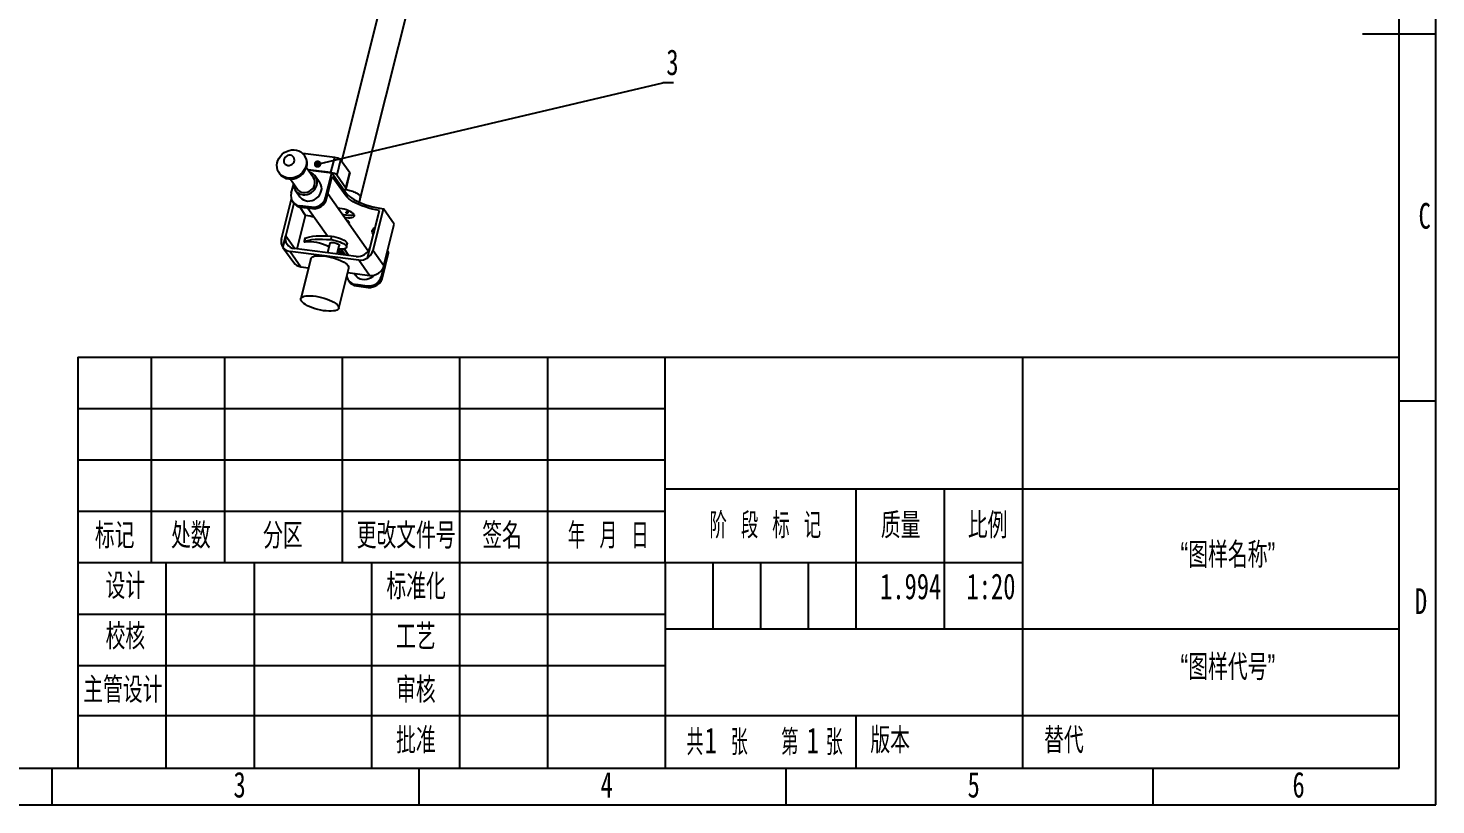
# Model space of a CAD drawing. Header units: millimetres. Extents: x 0 to 297, y 0 to 210.
# Drawn here: x 105.2 to 297, y 0 to 105.8 of the extents above; entities that cross this region are included whole.
import ezdxf

# ---------------------------------------------------------------- set-up
doc = ezdxf.new("R2010")
doc.units = ezdxf.units.MM
doc.layers.add('图框', color=7, linetype='Continuous')
doc.styles.add('SLDTEXTSTYLE0', font='TXT', dxfattribs={"width": 0.7, "bigfont": 'bigfont'})
doc.styles.add('SLDTEXTSTYLE1', font='TXT', dxfattribs={"width": 0.6, "bigfont": 'bigfont'})
doc.styles.add('SLDTEXTSTYLE2', font='TXT', dxfattribs={"width": 0.614286, "bigfont": 'bigfont'})
doc.styles.add('SLDTEXTSTYLE3', font='TXT', dxfattribs={"width": 0.62, "bigfont": 'bigfont'})
doc.styles.add('SLDTEXTSTYLE5', font='TXT', dxfattribs={"width": 0.7})
doc.dimstyles.new('SLDDIMSTYLE0', dxfattribs={"dimtxt": 0.18, "dimasz": 1.016, "dimexe": 0, "dimexo": 0.0625, "dimgap": 0, "dimtad": 0, "dimtih": 1, "dimtoh": 1, "dimdec": 0, "dimrnd": 1e-09, "dimzin": 0, "dimdsep": 46, "dimtxsty": 'Standard', "dimblk1": 'DOT', "dimblk2": 'DOT', "dimsah": 1, "dimcen": 0.09, "dimadec": 0, "dimazin": 0, "dimtfac": 1.016, "dimtdec": 0, "dimtofl": 0, "dimtmove": 0, "dimatfit": 3, "dimldrblk": 'DOT', "dimfxl": 1, "dimfrac": 2, "dimtolj": 1, "dimtzin": 0, "dimarcsym": 0})

# ---------------------------------------------------------------- blocks, each defined once
blk = doc.blocks.new('SW_NOTE_0_2')
at = {"layer": '图框', "color": 0}
blk.add_line((1.46, 0), (0, 0), dxfattribs=at)
at = {"layer": '图框', "color": 0, "insert": (0.49, 4.56), "char_height": 3.5, "attachment_point": 1, "style": 'SLDTEXTSTYLE5'}
blk.add_mtext('3', dxfattribs=at)
blk = doc.blocks.new('_Dot')
at = {"color": 0, "linetype": 'ByBlock', "lineweight": -2}
blk.add_line((-0.5, 0), (-1, 0), dxfattribs=at)
at = {"color": 0, "linetype": 'ByBlock', "const_width": 0.5}
blk.add_lwpolyline([(-0.25, 0, 1), (0.25, 0, 1)], format="xyb", close=True, dxfattribs=at)

msp = doc.modelspace()

# ---------------------------------------------------------------- linework, layer by layer
at = {"color": 7, "linetype": 'Continuous', "lineweight": 25}
for p, q in [((155.74, 118.96), (147.9, 87.72)), ((150.51, 82.73), (159.38, 118.04)), ((146.99, 88.2), (142.64, 88.75)), ((142.92, 88.39), (142.84, 88.52)), ((144.1, 85.43), (143.13, 86.8)), ((146.47, 86.14), (143.32, 86.53)), ((143.32, 86.53), (146.61, 86.12)), ((146.47, 86.14), (146.99, 88.2)), ((147.79, 87.87), (147.27, 85.8)), ((149.04, 86.1), (147.79, 87.87)), ((139.43, 86.11), (139.52, 85.98)), ((140.95, 85.26), (141.92, 83.89)), ((141.08, 83.34), (141.41, 84.62)), ((144.97, 84.77), (144.37, 85.63)), ((145.76, 82.75), (146.61, 86.12)), ((145.89, 82.56), (146.66, 85.62)), ((146.61, 86.12), (148.62, 83.28)), ((146.66, 85.62), (148.54, 82.97)), ((148.52, 84.04), (147.27, 85.8)), ((148.52, 84.04), (149.04, 86.1)), ((148.55, 83.95), (149.07, 86.02)), ((139.74, 77.12), (141.1, 82.55)), ((141.65, 83.7), (142.25, 82.85)), ((145.76, 82.75), (145.89, 82.56)), ((151.56, 75.46), (146.06, 83.24)), ((148.54, 82.97), (148.62, 83.28)), ((141.43, 81.98), (139.93, 76)), ((141.28, 82.18), (141.42, 81.99)), ((143.03, 80.32), (142.23, 81.46)), ((143.82, 81.42), (142.26, 81.62)), ((142.26, 81.62), (142.39, 81.43)), ((142.39, 81.43), (143.95, 81.23)), ((143.35, 81.31), (146.03, 77.51)), ((143.95, 81.23), (143.82, 81.42)), ((151.46, 74.55), (153.08, 80.97)), ((152.21, 75.55), (153.63, 81.21)), ((155.1, 79.13), (153.63, 81.21)), ((141.88, 75.75), (143.03, 80.32)), ((148.79, 79.59), (148.63, 79.61)), ((148.76, 79.43), (148.79, 79.59)), ((149.02, 79.27), (148.79, 79.59)), ((148.98, 79.12), (149.02, 79.27)), ((153.68, 73.47), (155.1, 79.13)), ((139.93, 75.99), (140.32, 77.52)), ((140.32, 77.52), (141.54, 75.79)), ((142.94, 77.2), (142.82, 76.75)), ((142.95, 77.21), (142.83, 76.75)), ((146.56, 77.46), (146.45, 77.01)), ((152.32, 78.04), (152.25, 77.74)), ((152.25, 77.74), (152.26, 77.72)), ((152.32, 78.04), (152.34, 78.02)), ((139.9, 76), (139.91, 75.99)), ((139.93, 75.99), (139.91, 75.99)), ((139.93, 75.99), (139.93, 76)), ((139.93, 75.96), (141.41, 73.88)), ((150.26, 74.22), (140.91, 75.39)), ((140.91, 75.39), (142.38, 73.31)), ((149.91, 74.73), (141.49, 75.79)), ((146.33, 76.53), (146, 75.23)), ((146.21, 76.05), (146.07, 76.11)), ((147.34, 75.06), (147.62, 76.2)), ((147.45, 75.52), (148.06, 75.45)), ((147.45, 75.51), (147.81, 75)), ((148.1, 74.96), (147.73, 75.49)), ((148.06, 75.45), (147.87, 75.7)), ((148.06, 75.45), (148.12, 75.72)), ((148.44, 74.92), (148.06, 75.45)), ((148.26, 75.74), (148.88, 74.86)), ((148.59, 75.96), (148.71, 76.42)), ((152.21, 75.55), (153.68, 73.47)), ((153.35, 72.02), (154.12, 75.08)), ((153.49, 71.84), (154.33, 75.2)), ((154.12, 75.08), (154.09, 75.09)), ((154.1, 75.12), (154.12, 75.08)), ((154.17, 75.43), (154.33, 75.2)), ((143.74, 74.41), (142.37, 68.97)), ((142.38, 73.31), (143.43, 73.18)), ((147.54, 67.67), (148.91, 73.11)), ((151.74, 72.13), (150.26, 74.22)), ((151.46, 74.55), (151.47, 74.54)), ((151.49, 74.53), (151.47, 74.54)), ((151.49, 74.53), (151.49, 74.54)), ((148.76, 72.51), (151.74, 72.13)), ((148.87, 71.45), (149.01, 71.27)), ((149.65, 72.4), (149.85, 72.12)), ((152.94, 72.45), (152.95, 72.44)), ((152.97, 72.44), (152.97, 72.45)), ((153.35, 72.02), (153.49, 71.84)), ((151.41, 70.69), (149.85, 70.89)), ((149.85, 70.89), (149.98, 70.7)), ((149.98, 70.7), (151.54, 70.5)), ((151.54, 70.5), (151.41, 70.69))]:
    msp.add_line(p, q, dxfattribs=at)
at = {"color": 7, "linetype": 'Continuous', "lineweight": 25, "flags": 128}
for points in [[(140.65, 85.4), (140.33, 85.47), (140.03, 85.59), (139.76, 85.76), (139.54, 85.98), (139.35, 86.23), (139.22, 86.52), (139.15, 86.83), (139.13, 87.15), (139.17, 87.48), (139.26, 87.8), (139.41, 88.11), (139.61, 88.39), (139.85, 88.65), (140.13, 88.86), (140.44, 89.04), (140.77, 89.16), (141.11, 89.23), (141.45, 89.24), (141.78, 89.2), (142.09, 89.1), (142.38, 88.96), (142.62, 88.76), (142.83, 88.53), (142.99, 88.25), (143.09, 87.96), (143.14, 87.64), (143.13, 87.31), (143.06, 86.99), (142.94, 86.67), (142.76, 86.37), (142.54, 86.1), (142.28, 85.87), (141.99, 85.67), (141.67, 85.52), (141.33, 85.43), (140.99, 85.39), (140.65, 85.4)], [(140.6, 87.13), (140.81, 87.13), (141.01, 87.19), (141.19, 87.3), (141.34, 87.45), (141.45, 87.63), (141.5, 87.83), (141.49, 88.02), (141.42, 88.2), (141.3, 88.35), (141.14, 88.45), (140.95, 88.51), (140.75, 88.5), (140.54, 88.45), (140.36, 88.34), (140.21, 88.19), (140.11, 88), (140.06, 87.81), (140.07, 87.61), (140.13, 87.43), (140.25, 87.29), (140.41, 87.18), (140.6, 87.13)], [(140.74, 85.28), (141.08, 85.26), (141.42, 85.3), (141.75, 85.4), (142.07, 85.55), (142.37, 85.74), (142.63, 85.98), (142.85, 86.25), (143.03, 86.55), (143.15, 86.86), (143.22, 87.19), (143.23, 87.51), (143.18, 87.83), (143.08, 88.13), (142.92, 88.39)], [(142.63, 83.13), (142.93, 83.12), (143.23, 83.17), (143.53, 83.27), (143.81, 83.42), (144.06, 83.62), (144.27, 83.85), (144.43, 84.11), (144.55, 84.39), (144.61, 84.69), (144.61, 84.98), (144.55, 85.26), (144.44, 85.52), (144.28, 85.75), (144.07, 85.93), (143.82, 86.08), (143.59, 86.16)], [(142.7, 83.44), (142.98, 83.43), (143.26, 83.49), (143.52, 83.59), (143.76, 83.75), (143.97, 83.95), (144.13, 84.18), (144.24, 84.44), (144.29, 84.71), (144.28, 84.97), (144.22, 85.22), (144.1, 85.43)], [(149.04, 86.1), (149.07, 86.06), (149.07, 86.02)], [(142.25, 82.85), (142.3, 82.78), (142.5, 82.59), (142.74, 82.43), (143.01, 82.33), (143.3, 82.27), (143.61, 82.28), (143.91, 82.34), (144.2, 82.45), (144.48, 82.61), (144.72, 82.82), (144.92, 83.06), (145.07, 83.33), (145.17, 83.62)], [(148.21, 83.85), (148.3, 83.85), (148.4, 83.86), (148.47, 83.88), (148.52, 83.91), (148.54, 83.95), (148.55, 83.99), (148.52, 84.04)], [(153.08, 80.97), (152.59, 81.07), (152.1, 81.18), (151.62, 81.31), (151.14, 81.46), (150.69, 81.63), (150.26, 81.8), (149.86, 81.99), (149.5, 82.18), (149.19, 82.38), (148.92, 82.58), (148.7, 82.78), (148.54, 82.97)], [(148.62, 83.28), (148.78, 83.09), (149, 82.89), (149.26, 82.69), (149.58, 82.49), (149.94, 82.3), (150.34, 82.11), (150.76, 81.93), (151.22, 81.77), (151.69, 81.62), (152.17, 81.49), (152.66, 81.37), (153.15, 81.28), (153.63, 81.21)], [(149.61, 80.45), (149.5, 80.58), (149.33, 80.7), (149.12, 80.82), (148.87, 80.94), (148.59, 81.05), (148.29, 81.14), (147.99, 81.22), (147.68, 81.27), (147.44, 81.3)], [(149.64, 80.41), (149.63, 80.41), (149.49, 80.35), (149.3, 80.31), (149.06, 80.29), (148.79, 80.3), (148.5, 80.33), (148.2, 80.39), (148.06, 80.42)], [(149.64, 80.41), (149.63, 80.41), (149.49, 80.35), (149.3, 80.31), (149.06, 80.29), (148.79, 80.3), (148.5, 80.33), (148.2, 80.39), (148.06, 80.42)], [(148.32, 80.04), (148.57, 80.01), (148.86, 79.99), (149.11, 79.99), (149.32, 80.02), (149.49, 80.07), (149.61, 80.14), (149.67, 80.23), (149.67, 80.34), (149.61, 80.45)], [(152.25, 77.74), (152.14, 77.92), (152.09, 78.1), (152.1, 78.26), (152.17, 78.41), (152.3, 78.54), (152.49, 78.66), (152.5, 78.66)], [(142.83, 76.75), (142.82, 76.75), (142.82, 76.74), (142.83, 76.73), (142.85, 76.71), (142.88, 76.7), (142.91, 76.7), (142.94, 76.69), (142.96, 76.69)], [(142.83, 76.75), (143.14, 76.86), (143.5, 76.95), (143.9, 77.02), (144.34, 77.06), (144.82, 77.08), (145.34, 77.08), (145.88, 77.05), (146.45, 77.01)], [(142.94, 77.2), (142.94, 77.21), (142.95, 77.21)], [(142.95, 77.21), (143.25, 77.32), (143.61, 77.41), (144.01, 77.48), (144.46, 77.52), (144.94, 77.54), (145.45, 77.54), (145.99, 77.51), (146.56, 77.46)], [(146.45, 77.01), (146.75, 76.96), (147.06, 76.9), (147.37, 76.81), (147.67, 76.71), (147.94, 76.59), (148.17, 76.47), (148.36, 76.34), (148.5, 76.22), (148.58, 76.1), (148.6, 75.98), (148.56, 75.89), (148.46, 75.81), (148.3, 75.75), (148.1, 75.71), (147.85, 75.7), (147.57, 75.72), (147.5, 75.72)], [(146.56, 77.46), (146.87, 77.42), (147.18, 77.36), (147.49, 77.27), (147.79, 77.17), (148.05, 77.05), (148.29, 76.93), (148.48, 76.8), (148.61, 76.68), (148.69, 76.55), (148.71, 76.44), (148.71, 76.42)], [(143.74, 74.41), (143.77, 74.48), (143.86, 74.59), (144.01, 74.68), (144.21, 74.75), (144.46, 74.79), (144.75, 74.82), (145.07, 74.82), (145.42, 74.79), (145.8, 74.75), (146.18, 74.68), (146.57, 74.59), (146.95, 74.48), (147.32, 74.36), (147.67, 74.22), (147.98, 74.07), (148.26, 73.92), (148.5, 73.76), (148.68, 73.6), (148.82, 73.45)], [(146.33, 76.53), (146.33, 76.53), (146.38, 76.59), (146.49, 76.62), (146.63, 76.63), (146.81, 76.62), (147, 76.58), (147.19, 76.52), (147.36, 76.46), (147.5, 76.38), (147.59, 76.3)], [(147.59, 76.3), (147.63, 76.23), (147.62, 76.2)], [(152.39, 72.18), (152.19, 71.98), (151.94, 71.8), (151.65, 71.66), (151.35, 71.57), (151.05, 71.54), (150.75, 71.57), (150.47, 71.64), (150.21, 71.77), (149.99, 71.95), (149.85, 72.12)], [(147.45, 68), (147.53, 67.86), (147.55, 67.72), (147.51, 67.6), (147.42, 67.49), (147.27, 67.4), (147.07, 67.33), (146.82, 67.29), (146.53, 67.26), (146.21, 67.26), (145.85, 67.29), (145.48, 67.33), (145.1, 67.4), (144.71, 67.49), (144.33, 67.6), (143.96, 67.72), (143.61, 67.86), (143.3, 68.01), (143.02, 68.16), (142.78, 68.32), (142.6, 68.48), (142.46, 68.63), (142.38, 68.78), (142.36, 68.91), (142.4, 69.04), (142.49, 69.14), (142.64, 69.23), (142.84, 69.3), (143.09, 69.35), (143.38, 69.37), (143.7, 69.37), (144.06, 69.35), (144.43, 69.3), (144.81, 69.23), (145.2, 69.14), (145.58, 69.03), (145.95, 68.91), (146.3, 68.77), (146.61, 68.63), (146.89, 68.47), (147.13, 68.31), (147.32, 68.16), (147.45, 68)]]:
    msp.add_lwpolyline(points, dxfattribs=at)
at = {"color": 7, "linetype": 'Continuous', "lineweight": 25}
for centre, radius, start, end in [((146.9, 86.86), 1.35, 48.7974, 86.365), ((140.93, 87.01), 1.74, 215.9677, 263.7126), ((142.76, 84.49), 1.36, 174.4383, 264.2584), ((143.83, 83.98), 1.39, 344.7198, 34.7266), ((146.43, 84.85), 1.27, 48.4181, 81.7663), ((142.4, 82.97), 1.37, 164.4092, 264.0533), ((142.82, 84.55), 1.11, 215.8766, 263.8037), ((144.01, 83.22), 1.81, 263.9457, 344.9729), ((144.14, 83.03), 1.81, 263.9457, 344.9729), ((142.54, 82.81), 1.39, 215.9528, 263.7275), ((140.9, 67.77), 12.73, 74.831, 80.3518), ((141.63, 77.15), 1.37, 164.4092, 264.0533), ((152.9, 78.5), 0.733, 187.2953, 218.5745), ((140.68, 85.4), 9.43, 265.306, 265.4358), ((141.06, 76.78), 1.39, 214.2759, 263.7591), ((143.37, 70.29), 6.42, 65.0921, 93.638), ((150.1, 76.54), 1.82, 264.0349, 338.9591), ((142.54, 74.7), 1.39, 215.9432, 263.7371), ((148.52, 73.19), 0.397, 349.3307, 41.3047), ((150.46, 75.98), 1.77, 263.5917, 305.4942), ((153.45, 86.31), 11.93, 260.4044, 260.5154), ((149.99, 72.24), 1.36, 188.1645, 264.1797), ((150.14, 72.08), 1.39, 215.9528, 263.7275), ((151.6, 72.5), 1.81, 263.9457, 344.9729), ((151.73, 72.31), 1.81, 263.9457, 344.9729), ((151.94, 73.9), 1.77, 263.5917, 305.4942), ((151.81, 72.28), 1.75, 304.9427, 352.1563), ((152.2, 63.04), 9.43, 85.306, 85.4358)]:
    msp.add_arc(centre, radius, start, end, dxfattribs=at)
for points, knots in [([(148.39, 83.87), (148.44, 83.86), (148.61, 83.84), (148.9, 83.76), (149.25, 83.66), (149.58, 83.54), (149.88, 83.4), (150.13, 83.26), (150.33, 83.11), (150.46, 82.97), (150.52, 82.84), (150.51, 82.77), (150.51, 82.74)], [0, 0, 0, 0, 0.046753, 0.154881, 0.263008, 0.371135, 0.479262, 0.587389, 0.695516, 0.803643, 0.91177, 1, 1, 1, 1]), ([(150.39, 82.09), (150.39, 82.13), (150.41, 82.33), (150.47, 82.55), (150.51, 82.73)], [0, 0, 0, 0, 0.18355, 1, 1, 1, 1]), ([(148.79, 80.69), (148.79, 80.71), (148.79, 80.73), (148.78, 80.77), (148.76, 80.8), (148.73, 80.82), (148.69, 80.82), (148.65, 80.82), (148.61, 80.8), (148.58, 80.77), (148.56, 80.74), (148.55, 80.7), (148.56, 80.66), (148.58, 80.62), (148.61, 80.6), (148.64, 80.59), (148.69, 80.59), (148.72, 80.61), (148.76, 80.63), (148.78, 80.66), (148.79, 80.68), (148.79, 80.69)], [0, 0, 0, 0, 0.053586, 0.107168, 0.160845, 0.214584, 0.26822, 0.32175, 0.375334, 0.42905, 0.482769, 0.536357, 0.589885, 0.643516, 0.697254, 0.750936, 0.804486, 0.858034, 0.911713, 0.965452, 1, 1, 1, 1]), ([(139.74, 77.12), (139.71, 76.95), (139.66, 76.6), (139.77, 76.22), (139.88, 76.04), (139.9, 76)], [0, 0, 0, 0, 0.434023, 0.868122, 1, 1, 1, 1]), ([(151.49, 74.54), (151.63, 74.66), (151.92, 74.89), (152.13, 75.27), (152.19, 75.49), (152.21, 75.55)], [0, 0, 0, 0, 0.430312, 0.860387, 1, 1, 1, 1]), ([(153.68, 73.47), (153.62, 73.3), (153.5, 72.96), (153.21, 72.63), (153.02, 72.48), (152.97, 72.44)], [0, 0, 0, 0, 0.434023, 0.868122, 1, 1, 1, 1])]:
    msp.add_open_spline(points, degree=3, knots=knots, dxfattribs=at)
at = {"layer": '图框'}
for p, q in [((297, 0), (297, 210)), ((112, 54), (192, 54)), ((297, 55), (292, 55)), ((112, 47), (192, 47)), ((198.5, 33), (198.5, 24)), ((205, 33), (205, 24)), ((211.5, 33), (211.5, 24)), ((108.5, 0), (108.5, 5)), ((208.5, 0), (208.5, 5)), ((258.5, 0), (258.5, 5)), ((0, 0), (297, 0))]:
    msp.add_line(p, q, dxfattribs=at)
at = {"layer": '图框', "linetype": 'Continuous', "lineweight": 25}
msp.add_line((292, 5), (292, 205), dxfattribs=at)
at = {"layer": '图框', "lineweight": 25}
for p, q in [((297, 105), (287, 105)), ((112, 61), (112, 5)), ((112, 61), (292, 61)), ((122, 61), (122, 33)), ((132, 61), (132, 33)), ((148, 61), (148, 33)), ((164, 61), (164, 5)), ((176, 61), (176, 5)), ((191.97, 61.05), (192, 5)), ((240.69, 61), (240.69, 5)), ((191.98, 43.05), (291.98, 43.05)), ((218, 43.07), (218, 24.07)), ((230, 43), (230, 24)), ((112, 40), (192, 40)), ((112, 33), (192, 33)), ((124, 33), (124, 5)), ((136, 33), (136, 5)), ((152, 33), (152, 5)), ((192.02, 33), (240.69, 33)), ((112, 26), (192, 26)), ((192, 24), (292, 24)), ((112, 19), (192, 19)), ((112, 12.17), (192, 12.17)), ((192, 12.17), (292, 12.17)), ((218, 12.17), (218, 5)), ((25, 5), (292, 5)), ((158.5, 0), (158.5, 5))]:
    msp.add_line(p, q, dxfattribs=at)

# ---------------------------------------------------------------- block references
at = {"layer": '图框'}
msp.add_blockref('SW_NOTE_0_2', (191.68, 98.37), dxfattribs=at)

# ---------------------------------------------------------------- texts
at = {"layer": '图框', "char_height": 3.5}
for s, insert, attachment_point, style in [('C', (295.48, 82), 2, 'SLDTEXTSTYLE5'), ('标记', (117.02, 38.42), 2, 'SLDTEXTSTYLE0'), ('处数', (127.4, 38.42), 2, 'SLDTEXTSTYLE0'), ('分区', (139.93, 38.42), 2, 'SLDTEXTSTYLE0'), ('更改文件号', (156.73, 38.42), 2, 'SLDTEXTSTYLE0'), ('签名', (169.79, 38.42), 2, 'SLDTEXTSTYLE0'), ('年 月 日', (184.26, 38.42), 2, 'SLDTEXTSTYLE3'), ('阶 段 标 记', (205.65, 39.81), 2, 'SLDTEXTSTYLE2'), ('质量', (224.09, 39.81), 2, 'SLDTEXTSTYLE0'), ('比例', (235.94, 39.81), 2, 'SLDTEXTSTYLE0'), ('“图样名称”', (268.67, 35.79), 2, 'SLDTEXTSTYLE0'), ('设计', (118.47, 31.56), 2, 'SLDTEXTSTYLE0'), ('标准化', (158.09, 31.49), 2, 'SLDTEXTSTYLE0'), ('1.994', (225.46, 31.52), 2, 'SLDTEXTSTYLE5'), ('1:20', (236.4, 31.52), 2, 'SLDTEXTSTYLE5'), ('D', (294.98, 29.5), 2, 'SLDTEXTSTYLE5'), ('校核', (118.47, 24.68), 2, 'SLDTEXTSTYLE0'), ('工艺', (158.05, 24.64), 2, 'SLDTEXTSTYLE0'), ('“图样代号”', (268.67, 20.49), 2, 'SLDTEXTSTYLE0'), ('主管设计', (118.14, 17.4), 2, 'SLDTEXTSTYLE0'), ('审核', (158.05, 17.4), 2, 'SLDTEXTSTYLE0'), ('批准', (158.05, 10.52), 2, 'SLDTEXTSTYLE0'), ('共  张', (199.09, 10.26), 2, 'SLDTEXTSTYLE1'), ('1', (197.39, 10.53), 1, 'SLDTEXTSTYLE5'), ('第  张', (212.02, 10.26), 2, 'SLDTEXTSTYLE1'), ('1', (211.3, 10.53), 1, 'SLDTEXTSTYLE5'), ('版本', (222.66, 10.53), 2, 'SLDTEXTSTYLE0'), ('替代', (243.64, 10.53), 1, 'SLDTEXTSTYLE0'), ('3', (134.04, 4.5), 2, 'SLDTEXTSTYLE5'), ('4', (184.04, 4.5), 2, 'SLDTEXTSTYLE5'), ('5', (234.04, 4.5), 2, 'SLDTEXTSTYLE5'), ('6', (278.3, 4.5), 2, 'SLDTEXTSTYLE5')]:
    msp.add_mtext(s, dxfattribs=dict(at, insert=insert, attachment_point=attachment_point, style=style))

# ---------------------------------------------------------------- leaders
at = {"layer": '图框'}
msp.add_leader([(144.66, 87.3), (191.68, 98.37)], dimstyle='SLDDIMSTYLE0', dxfattribs=at)

doc.saveas('drawing.dxf')
